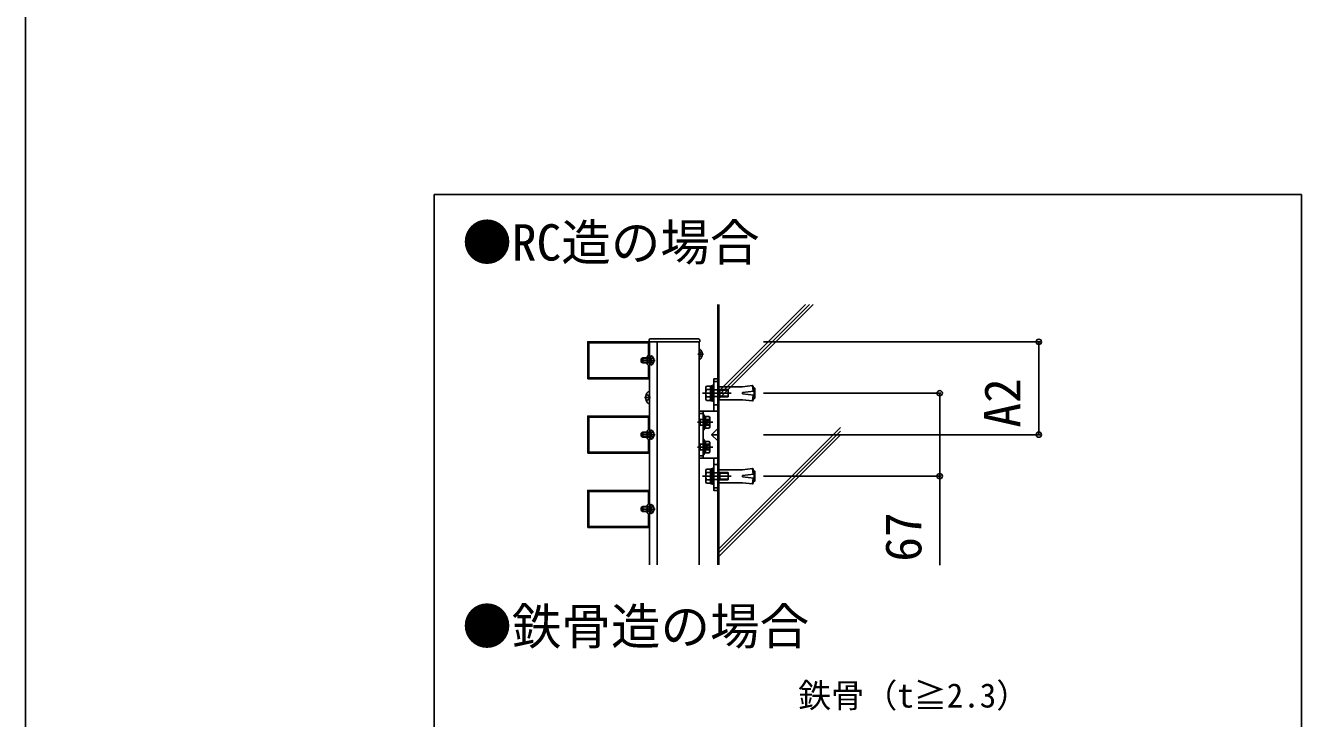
# Model space of a CAD drawing. Units: millimetres, scale not verified. Extents: x -1750 to 1750, y -2608 to 2592.
# Drawn here: x -1750 to -720, y -2052 to -1492 of the extents above; entities that cross this region are included whole.
import ezdxf
from ezdxf.enums import TextEntityAlignment as Align

# ---------------------------------------------------------------- set-up
doc = ezdxf.new("R2010")
doc.units = ezdxf.units.MM
doc.header["$LTSCALE"] = 14
for name, color, linetype in [('0-2_USER1', 3, 'Continuous'), ('0-3_YKK_11', 7, 'Continuous'), ('0-4_YKK_12', 2, 'Continuous'), ('0-5_YKK_13', 4, 'Continuous'), ('0-6_YKK_D', 6, 'Continuous'), ('0-7_YKK_ZWAK', 7, 'Continuous'), ('0-8_YSS_K', 3, 'Continuous')]:
    doc.layers.add(name, color=color, linetype=linetype)
doc.styles.add('ＭＳ ゴシック', font='')
doc.styles.get('ＭＳ ゴシック').set_extended_font_data('MS Gothic')

msp = doc.modelspace()

# ---------------------------------------------------------------- linework, layer by layer
at = {"layer": '0-3_YKK_11'}
for points in [[(-1296.2, -1777.45), (-1246.2, -1777.45), (-1246.2, -1747.45), (-1296.2, -1747.45)], [(-1295.3, -1776.55), (-1247.1, -1776.55), (-1247.1, -1766.55), (-1248.2, -1765.45), (-1248.2, -1762.91), (-1248.08, -1762.72), (-1248.08, -1762.17), (-1248.2, -1761.99), (-1248.2, -1759.45), (-1247.1, -1758.35), (-1247.1, -1748.35), (-1295.3, -1748.35)], [(-1296.2, -1837.45), (-1246.2, -1837.45), (-1246.2, -1807.45), (-1296.2, -1807.45)], [(-1295.3, -1836.55), (-1247.1, -1836.55), (-1247.1, -1826.55), (-1248.2, -1825.45), (-1248.2, -1822.91), (-1248.08, -1822.72), (-1248.08, -1822.17), (-1248.2, -1821.99), (-1248.2, -1819.45), (-1247.1, -1818.35), (-1247.1, -1808.35), (-1295.3, -1808.35)], [(-1296.2, -1897.45), (-1246.2, -1897.45), (-1246.2, -1867.45), (-1296.2, -1867.45)], [(-1295.3, -1896.55), (-1247.1, -1896.55), (-1247.1, -1886.55), (-1248.2, -1885.45), (-1248.2, -1882.91), (-1248.08, -1882.72), (-1248.08, -1882.17), (-1248.2, -1881.99), (-1248.2, -1879.45), (-1247.1, -1878.35), (-1247.1, -1868.35), (-1295.3, -1868.35)]]:
    msp.add_lwpolyline(points, close=True, dxfattribs=at)
at = {"layer": '0-4_YKK_12'}
for p, q in [((-1246.2, -1747.45), (-1246.2, -1927.45)), ((-1246.2, -1747.45), (-1206.2, -1747.45)), ((-1240.2, -1747.45), (-1240.2, -1927.45)), ((-1206.2, -1747.45), (-1206.2, -1927.45))]:
    msp.add_line(p, q, dxfattribs=at)
msp.add_lwpolyline([(-1420, -1628.62), (-720, -1628.62), (-720, -2378.62), (-1420, -2378.62)], close=True, dxfattribs=at)
at = {"layer": '0-5_YKK_13'}
for p, q in [((-1246.7, -1747.45), (-1246.6, -1745.89)), ((-1245.7, -1747.45), (-1246.7, -1747.45)), ((-1206.7, -1747.45), (-1245.7, -1747.45)), ((-1245.6, -1744.95), (-1206.79, -1744.95)), ((-1253.1, -1761.15), (-1251.7, -1760.45)), ((-1253.1, -1763.75), (-1253.1, -1761.15)), ((-1246.5, -1760.83), (-1252.45, -1760.83)), ((-1246.5, -1760.45), (-1251.7, -1760.45)), ((-1251.7, -1764.45), (-1251.7, -1760.45)), ((-1246.5, -1764.45), (-1246.5, -1760.45)), ((-1246.5, -1760.45), (-1245.68, -1760.59)), ((-1246.5, -1760.83), (-1245.48, -1760.59)), ((-1245.55, -1762.45), (-1244.95, -1761.3)), ((-1245.1, -1758.85), (-1245.1, -1766.04)), ((-1243.13, -1760.4), (-1244.95, -1761.3)), ((-1202.7, -1757.45), (-1207.4, -1757.45)), ((-1206.2, -1753.47), (-1206.2, -1761.42)), ((-1241.6, -1762.45), (-1253.58, -1762.45)), ((-1251.7, -1764.45), (-1253.1, -1763.75)), ((-1246.5, -1764.07), (-1252.45, -1764.07)), ((-1246.5, -1764.45), (-1251.7, -1764.45)), ((-1246.5, -1764.07), (-1245.48, -1764.31)), ((-1246.5, -1764.45), (-1245.68, -1764.3)), ((-1245.55, -1762.45), (-1244.95, -1763.59)), ((-1243.13, -1764.5), (-1244.95, -1763.59)), ((-1191.2, -1779.45), (-1194.4, -1779.45)), ((-1246.2, -1791.32), (-1248.85, -1790)), ((-1247.06, -1787.71), (-1246.9, -1787.71)), ((-1246.2, -1788.41), (-1246.2, -1796.48)), ((-1203.42, -1788.95), (-1180.42, -1788.95)), ((-1200.42, -1783.17), (-1200.92, -1784.04)), ((-1200.92, -1793.85), (-1200.92, -1784.04)), ((-1200.42, -1783.17), (-1197.42, -1783.17)), ((-1200.4, -1786.06), (-1197.43, -1786.06)), ((-1200.4, -1791.83), (-1197.43, -1791.83)), ((-1197.42, -1783.17), (-1196.92, -1784.04)), ((-1196.92, -1782.89), (-1195.4, -1782.89)), ((-1196.92, -1784.04), (-1196.92, -1793.85)), ((-1195.4, -1782.45), (-1194.4, -1782.45)), ((-1195.4, -1782.45), (-1195.4, -1795.45)), ((-1195.4, -1782.89), (-1195.4, -1795.07)), ((-1194.4, -1782.45), (-1194.4, -1795.45)), ((-1194.4, -1786.27), (-1191.57, -1786.27)), ((-1194.4, -1791.62), (-1191.57, -1791.62)), ((-1191.57, -1786.27), (-1189.57, -1785.95)), ((-1189.57, -1786.49), (-1191.57, -1786.27)), ((-1189.57, -1791.41), (-1191.57, -1791.62)), ((-1191.57, -1791.62), (-1189.57, -1791.95)), ((-1190.7, -1783.7), (-1191.2, -1784.2)), ((-1190.7, -1783.7), (-1190.7, -1794.2)), ((-1171.2, -1783.7), (-1190.7, -1783.7)), ((-1189.57, -1785.95), (-1189.57, -1791.95)), ((-1189.57, -1785.95), (-1182.92, -1785.95)), ((-1189.57, -1786.49), (-1182.92, -1786.49)), ((-1189.57, -1791.41), (-1182.92, -1791.41)), ((-1189.57, -1791.95), (-1182.92, -1791.95)), ((-1182.92, -1791.95), (-1182.92, -1785.95)), ((-1171.2, -1788.49), (-1162.04, -1787.36)), ((-1171.2, -1789.41), (-1171.2, -1788.49)), ((-1171.2, -1789.41), (-1162.04, -1790.53)), ((-1162.54, -1787.42), (-1163.12, -1782.7)), ((-1162.54, -1790.47), (-1163.12, -1795.19)), ((-1162.04, -1787.36), (-1162.56, -1783.14)), ((-1162.04, -1790.53), (-1162.56, -1794.75)), ((-1161.7, -1784.45), (-1162.39, -1784.53)), ((-1161.7, -1784.45), (-1161.7, -1793.45)), ((-1161.7, -1784.45), (-1161.2, -1784.95)), ((-1161.2, -1784.95), (-1161.2, -1792.95)), ((-1250.3, -1792.45), (-1245.6, -1792.45)), ((-1246.2, -1793.57), (-1248.85, -1794.9)), ((-1247.06, -1797.18), (-1246.9, -1797.18)), ((-1200.42, -1794.72), (-1200.92, -1793.85)), ((-1200.42, -1794.72), (-1197.42, -1794.72)), ((-1197.42, -1794.72), (-1196.92, -1793.85)), ((-1195.4, -1795.45), (-1194.4, -1795.45)), ((-1191.2, -1798.45), (-1194.4, -1798.45)), ((-1191.2, -1793.7), (-1190.7, -1794.2)), ((-1171.2, -1794.18), (-1171.2, -1794.2)), ((-1162.66, -1794.83), (-1163.12, -1795.19)), ((-1161.7, -1793.45), (-1162.39, -1793.36)), ((-1161.2, -1792.95), (-1161.7, -1793.45)), ((-1195.2, -1812.45), (-1207.5, -1812.45)), ((-1206.2, -1805.45), (-1203, -1805.45)), ((-1206.2, -1809.95), (-1205.3, -1809.95)), ((-1206.2, -1810.43), (-1205.3, -1810.43)), ((-1205.3, -1814.95), (-1205.3, -1809.95)), ((-1204.45, -1810.19), (-1205.3, -1809.95)), ((-1205.3, -1810.43), (-1204.45, -1810.19)), ((-1204.45, -1810.19), (-1203, -1810.19)), ((-1203, -1803.45), (-1203, -1841.45)), ((-1203, -1812.45), (-1198, -1812.45)), ((-1202.2, -1807.75), (-1201.2, -1807.75)), ((-1202.2, -1817.15), (-1202.2, -1807.75)), ((-1201.2, -1807.75), (-1201.2, -1817.15)), ((-1201.2, -1807.83), (-1198.05, -1807.83)), ((-1201.2, -1807.83), (-1201.2, -1817.07)), ((-1201.2, -1809.95), (-1201.2, -1814.95)), ((-1201.2, -1810.14), (-1198.05, -1810.14)), ((-1197.7, -1808.45), (-1198.05, -1807.83)), ((-1197.7, -1808.45), (-1197.7, -1816.45)), ((-1241.6, -1822.45), (-1253.58, -1822.45)), ((-1253.1, -1821.15), (-1251.7, -1820.45)), ((-1253.1, -1823.75), (-1253.1, -1821.15)), ((-1246.5, -1820.83), (-1252.45, -1820.83)), ((-1246.5, -1820.45), (-1251.7, -1820.45)), ((-1251.7, -1824.45), (-1251.7, -1820.45)), ((-1246.5, -1824.45), (-1246.5, -1820.45)), ((-1246.5, -1820.45), (-1245.68, -1820.59)), ((-1246.5, -1820.83), (-1245.48, -1820.59)), ((-1245.55, -1822.45), (-1244.95, -1821.3)), ((-1245.55, -1822.45), (-1244.95, -1823.59)), ((-1245.1, -1818.85), (-1245.1, -1826.04)), ((-1243.13, -1820.4), (-1244.95, -1821.3)), ((-1206.2, -1814.46), (-1205.3, -1814.46)), ((-1205.3, -1814.95), (-1206.2, -1814.95)), ((-1204.45, -1814.7), (-1205.3, -1814.46)), ((-1204.45, -1814.7), (-1205.3, -1814.95)), ((-1204.45, -1814.7), (-1203, -1814.7)), ((-1201.2, -1817.15), (-1202.2, -1817.15)), ((-1201.2, -1814.76), (-1198.05, -1814.76)), ((-1201.2, -1817.07), (-1198.05, -1817.07)), ((-1197.7, -1816.45), (-1198.05, -1817.07)), ((-1196.2, -1822.45), (-1191.2, -1817.45)), ((-1251.7, -1824.45), (-1253.1, -1823.75)), ((-1246.5, -1824.07), (-1252.45, -1824.07)), ((-1246.5, -1824.45), (-1251.7, -1824.45)), ((-1246.5, -1824.07), (-1245.48, -1824.31)), ((-1246.5, -1824.45), (-1245.68, -1824.3)), ((-1243.13, -1824.5), (-1244.95, -1823.59)), ((-1195.2, -1832.45), (-1207.5, -1832.45)), ((-1206.2, -1829.95), (-1205.3, -1829.95)), ((-1206.2, -1830.43), (-1205.3, -1830.43)), ((-1205.3, -1834.95), (-1205.3, -1829.95)), ((-1204.45, -1830.19), (-1205.3, -1829.95)), ((-1205.3, -1830.43), (-1204.45, -1830.19)), ((-1204.45, -1830.19), (-1203, -1830.19)), ((-1203, -1832.45), (-1198, -1832.45)), ((-1202.2, -1827.75), (-1201.2, -1827.75)), ((-1202.2, -1837.15), (-1202.2, -1827.75)), ((-1201.2, -1827.75), (-1201.2, -1837.15)), ((-1201.2, -1827.83), (-1198.05, -1827.83)), ((-1201.2, -1827.83), (-1201.2, -1837.07)), ((-1201.2, -1829.95), (-1201.2, -1834.95)), ((-1201.2, -1830.14), (-1198.05, -1830.14)), ((-1197.7, -1828.45), (-1198.05, -1827.83)), ((-1197.7, -1828.45), (-1197.7, -1836.45)), ((-1206.2, -1834.46), (-1205.3, -1834.46)), ((-1205.3, -1834.95), (-1206.2, -1834.95)), ((-1206.2, -1839.45), (-1203, -1839.45)), ((-1204.45, -1834.7), (-1205.3, -1834.46)), ((-1204.45, -1834.7), (-1205.3, -1834.95)), ((-1204.45, -1834.7), (-1203, -1834.7)), ((-1201.2, -1837.15), (-1202.2, -1837.15)), ((-1201.2, -1834.76), (-1198.05, -1834.76)), ((-1201.2, -1837.07), (-1198.05, -1837.07)), ((-1197.7, -1836.45), (-1198.05, -1837.07)), ((-1200.42, -1850.17), (-1200.92, -1851.04)), ((-1200.92, -1860.85), (-1200.92, -1851.04)), ((-1200.42, -1850.17), (-1197.42, -1850.17)), ((-1200.4, -1853.06), (-1197.43, -1853.06)), ((-1197.42, -1850.17), (-1196.92, -1851.04)), ((-1196.92, -1849.89), (-1195.4, -1849.89)), ((-1196.92, -1851.04), (-1196.92, -1860.85)), ((-1195.4, -1849.45), (-1194.4, -1849.45)), ((-1195.4, -1849.45), (-1195.4, -1862.45)), ((-1195.4, -1849.89), (-1195.4, -1862.07)), ((-1191.2, -1846.45), (-1194.4, -1846.45)), ((-1194.4, -1849.45), (-1194.4, -1862.45)), ((-1194.4, -1853.27), (-1191.57, -1853.27)), ((-1191.57, -1853.27), (-1189.57, -1852.95)), ((-1189.57, -1853.49), (-1191.57, -1853.27)), ((-1190.7, -1850.7), (-1191.2, -1851.2)), ((-1190.7, -1850.7), (-1190.7, -1861.2)), ((-1171.2, -1850.7), (-1190.7, -1850.7)), ((-1189.57, -1852.95), (-1189.57, -1858.95)), ((-1189.57, -1852.95), (-1182.92, -1852.95)), ((-1189.57, -1853.49), (-1182.92, -1853.49)), ((-1182.92, -1858.95), (-1182.92, -1852.95)), ((-1162.54, -1854.42), (-1163.12, -1849.7)), ((-1162.04, -1854.36), (-1162.56, -1850.14)), ((-1161.7, -1851.45), (-1162.39, -1851.53)), ((-1161.7, -1851.45), (-1161.7, -1860.45)), ((-1161.7, -1851.45), (-1161.2, -1851.95)), ((-1161.2, -1851.95), (-1161.2, -1859.95)), ((-1203.42, -1855.95), (-1180.42, -1855.95)), ((-1200.42, -1861.72), (-1200.92, -1860.85)), ((-1200.42, -1861.72), (-1197.42, -1861.72)), ((-1200.4, -1858.83), (-1197.43, -1858.83)), ((-1197.42, -1861.72), (-1196.92, -1860.85)), ((-1195.4, -1862.45), (-1194.4, -1862.45)), ((-1194.4, -1858.62), (-1191.57, -1858.62)), ((-1189.57, -1858.41), (-1191.57, -1858.62)), ((-1191.57, -1858.62), (-1189.57, -1858.95)), ((-1191.2, -1860.7), (-1190.7, -1861.2)), ((-1189.57, -1858.41), (-1182.92, -1858.41)), ((-1189.57, -1858.95), (-1182.92, -1858.95)), ((-1171.2, -1855.49), (-1162.04, -1854.36)), ((-1171.2, -1856.41), (-1171.2, -1855.49)), ((-1171.2, -1856.41), (-1162.04, -1857.53)), ((-1171.2, -1861.18), (-1171.2, -1861.2)), ((-1162.54, -1857.47), (-1163.12, -1862.19)), ((-1162.66, -1861.83), (-1163.12, -1862.19)), ((-1162.04, -1857.53), (-1162.56, -1861.75)), ((-1161.7, -1860.45), (-1162.39, -1860.36)), ((-1161.2, -1859.95), (-1161.7, -1860.45)), ((-1191.2, -1865.45), (-1194.4, -1865.45)), ((-1241.6, -1882.45), (-1253.58, -1882.45)), ((-1253.1, -1881.15), (-1251.7, -1880.45)), ((-1253.1, -1883.75), (-1253.1, -1881.15)), ((-1251.7, -1884.45), (-1253.1, -1883.75)), ((-1246.5, -1880.83), (-1252.45, -1880.83)), ((-1246.5, -1884.07), (-1252.45, -1884.07)), ((-1246.5, -1880.45), (-1251.7, -1880.45)), ((-1251.7, -1884.45), (-1251.7, -1880.45)), ((-1246.5, -1884.45), (-1251.7, -1884.45)), ((-1246.5, -1884.45), (-1246.5, -1880.45)), ((-1246.5, -1880.45), (-1245.68, -1880.59)), ((-1246.5, -1880.83), (-1245.48, -1880.59)), ((-1246.5, -1884.07), (-1245.48, -1884.31)), ((-1246.5, -1884.45), (-1245.68, -1884.3)), ((-1245.55, -1882.45), (-1244.95, -1881.3)), ((-1245.55, -1882.45), (-1244.95, -1883.59)), ((-1245.1, -1878.85), (-1245.1, -1886.04)), ((-1243.13, -1880.4), (-1244.95, -1881.3)), ((-1243.13, -1884.5), (-1244.95, -1883.59))]:
    msp.add_line(p, q, dxfattribs=at)
for points in [[(-1205.79, -1745.89), (-1205.7, -1747.45), (-1206.7, -1747.45)], [(-1204.12, -1755.37), (-1205.99, -1756.3), (-1206.2, -1756.7)], [(-1204.12, -1759.52), (-1205.99, -1758.59), (-1206.2, -1758.19)], [(-1191.2, -1803.45), (-1191.2, -1777.45), (-1194.4, -1777.45), (-1194.4, -1803.45)], [(-1196.92, -1782.89), (-1196.92, -1795.07), (-1195.4, -1795.07)], [(-1191.2, -1793.7), (-1191.2, -1788.95), (-1191.2, -1784.2)], [(-1162.66, -1783.06), (-1163.12, -1782.7), (-1171.2, -1783.7)], [(-1163.12, -1795.19), (-1171.2, -1794.2), (-1190.7, -1794.2)], [(-1197.7, -1810.25), (-1199.85, -1811.3), (-1200.46, -1812.45)], [(-1197.7, -1814.65), (-1199.85, -1813.6), (-1200.46, -1812.45)], [(-1191.2, -1822.45), (-1196.2, -1822.45), (-1191.2, -1827.45)], [(-1197.7, -1830.25), (-1199.85, -1831.3), (-1200.46, -1832.45)], [(-1197.7, -1834.65), (-1199.85, -1833.6), (-1200.46, -1832.45)], [(-1191.2, -1841.45), (-1191.2, -1867.45), (-1194.4, -1867.45), (-1194.4, -1841.45)], [(-1196.92, -1849.89), (-1196.92, -1862.07), (-1195.4, -1862.07)], [(-1191.2, -1860.7), (-1191.2, -1855.95), (-1191.2, -1851.2)], [(-1162.66, -1850.06), (-1163.12, -1849.7), (-1171.2, -1850.7)], [(-1163.12, -1862.19), (-1171.2, -1861.2), (-1190.7, -1861.2)]]:
    msp.add_lwpolyline(points, dxfattribs=at)
for points in [[(-1206.2, -1803.45), (-1191.2, -1803.45), (-1191.2, -1841.45), (-1206.2, -1841.45)], [(-1203, -1818.45), (-1203, -1806.45), (-1202.2, -1806.45), (-1202.2, -1818.45)], [(-1203, -1838.45), (-1203, -1826.45), (-1202.2, -1826.45), (-1202.2, -1838.45)]]:
    msp.add_lwpolyline(points, close=True, dxfattribs=at)
for centre, radius, start, end in [((-1245.6, -1745.95), 1, 90, 176.5), ((-1206.79, -1745.95), 1, 3.5, 90), ((-1245.6, -1760.1), 0.5, 259.90904, 0), ((-1244.94, -1758.85), 0.154, 62.71904, 180), ((-1246.8, -1762.45), 4.2, 297.28096, 62.71904), ((-1206.7, -1755.31), 0.5, 359.09569, 0), ((-1206.7, -1759.58), 0.5, 0, 1.12226), ((-1205.92, -1753.47), 0.274, 52.28591, 180), ((-1209, -1757.45), 5.3, 307.71409, 52.28591), ((-1245.6, -1764.79), 0.5, 0, 100.09096), ((-1244.94, -1766.04), 0.154, 180, 297.28096), ((-1205.92, -1761.42), 0.274, 180, 307.71409), ((-1242.3, -1792.45), 7, 140.87645, 180), ((-1247.06, -1788.57), 0.862, 90, 140.87645), ((-1246.9, -1788.41), 0.7, 0, 90), ((-1198.25, -1784.6), 2.6, 154.54385, 214.13631), ((-1191.3, -1788.95), 9.55, 162.41205, 197.58795), ((-1198.25, -1793.29), 2.6, 145.86369, 205.45615), ((-1199.58, -1784.6), 2.6, 325.86369, 25.45615), ((-1206.54, -1788.95), 9.55, 342.41205, 17.58795), ((-1199.58, -1793.29), 2.6, 334.54385, 34.13631), ((-1242.3, -1792.45), 7, 180, 219.12355), ((-1247.06, -1796.32), 0.862, 219.12355, 270), ((-1246.9, -1796.48), 0.7, 270, 360), ((-1199.74, -1808.98), 2.04, 325.61575, 34.38425), ((-1205.34, -1812.45), 7.64, 342.41205, 17.58795), ((-1245.6, -1820.1), 0.5, 259.90904, 0), ((-1244.94, -1818.85), 0.154, 62.71904, 180), ((-1246.8, -1822.45), 4.2, 297.28096, 62.71904), ((-1199.74, -1815.91), 2.04, 325.61575, 34.38425), ((-1245.6, -1824.79), 0.5, 0, 100.09096), ((-1244.94, -1826.04), 0.154, 180, 297.28096), ((-1199.74, -1828.98), 2.04, 325.61575, 34.38425), ((-1205.34, -1832.45), 7.64, 342.41205, 17.58795), ((-1199.74, -1835.91), 2.04, 325.61575, 34.38425), ((-1198.25, -1851.6), 2.6, 154.54385, 214.13631), ((-1191.3, -1855.95), 9.55, 162.41205, 197.58795), ((-1199.58, -1851.6), 2.6, 325.86369, 25.45615), ((-1206.54, -1855.95), 9.55, 342.41205, 17.58795), ((-1198.25, -1860.29), 2.6, 145.86369, 205.45615), ((-1199.58, -1860.29), 2.6, 334.54385, 34.13631), ((-1245.6, -1880.1), 0.5, 259.90904, 0), ((-1245.6, -1884.79), 0.5, 0, 100.09096), ((-1244.94, -1878.85), 0.154, 62.71904, 180), ((-1246.8, -1882.45), 4.2, 297.28096, 62.71904), ((-1244.94, -1886.04), 0.154, 180, 297.28096)]:
    msp.add_arc(centre, radius, start, end, dxfattribs=at)
at = {"layer": '0-6_YKK_D'}
for p, q in [((-1154.24, -1747.45), (-931.02, -1747.45)), ((-932.02, -1747.45), (-932.02, -1822.45)), ((-1154.24, -1788.95), (-1011.02, -1788.95)), ((-1154.24, -1822.45), (-931.02, -1822.45)), ((-1154.24, -1855.95), (-1011.02, -1855.95))]:
    msp.add_line(p, q, dxfattribs=at)
msp.add_lwpolyline([(-1012.02, -1788.95), (-1012.02, -1855.95), (-1012.02, -1927.81)], dxfattribs=at)
for centre in [(-932.02, -1747.45), (-1012.02, -1788.95), (-932.02, -1822.45), (-1012.02, -1855.95)]:
    msp.add_circle(centre, 2.12, dxfattribs=at)
at = {"layer": '0-7_YKK_ZWAK'}
msp.add_line((-1750, 2491.5), (-1750, -2608.5), dxfattribs=at)
at = {"layer": '0-8_YSS_K'}
for p, q in [((-1191.2, -1927.45), (-1191.2, -1717.45)), ((-1190.2, -1927.45), (-1190.2, -1717.45)), ((-1190.2, -1787.41), (-1120.24, -1717.45)), ((-1190.2, -1790.41), (-1117.24, -1717.45)), ((-1190.2, -1793.41), (-1114.24, -1717.45)), ((-1190.2, -1914.69), (-1092.2, -1816.69)), ((-1190.2, -1917.69), (-1092.2, -1819.69)), ((-1190.2, -1920.69), (-1092.2, -1822.69))]:
    msp.add_line(p, q, dxfattribs=at)

# ---------------------------------------------------------------- texts
at = {"layer": '0-2_USER1', "style": 'ＭＳ ゴシック'}
for s, p in [('●RC造の場合\u3000', (-1397.45, -1690.62)), ('●鉄骨造の場合\u3000', (-1397.45, -2000.62))]:
    msp.add_text(s, height=29.33, dxfattribs=at).set_placement(p, align=Align.BOTTOM_LEFT)
at = {"layer": '0-6_YKK_D', "style": 'ＭＳ ゴシック'}
for s, p in [('A2', (-938.02, -1816.77)), ('67', (-1018.02, -1924.99))]:
    msp.add_text(s, height=29.33, rotation=90, dxfattribs=at).set_placement(p, align=Align.BOTTOM_LEFT)
msp.add_text('鉄骨（t≧2.3）', height=19.57, dxfattribs=at).set_placement((-1126.37, -2048.64), align=Align.BOTTOM_LEFT)

doc.saveas('drawing.dxf')
